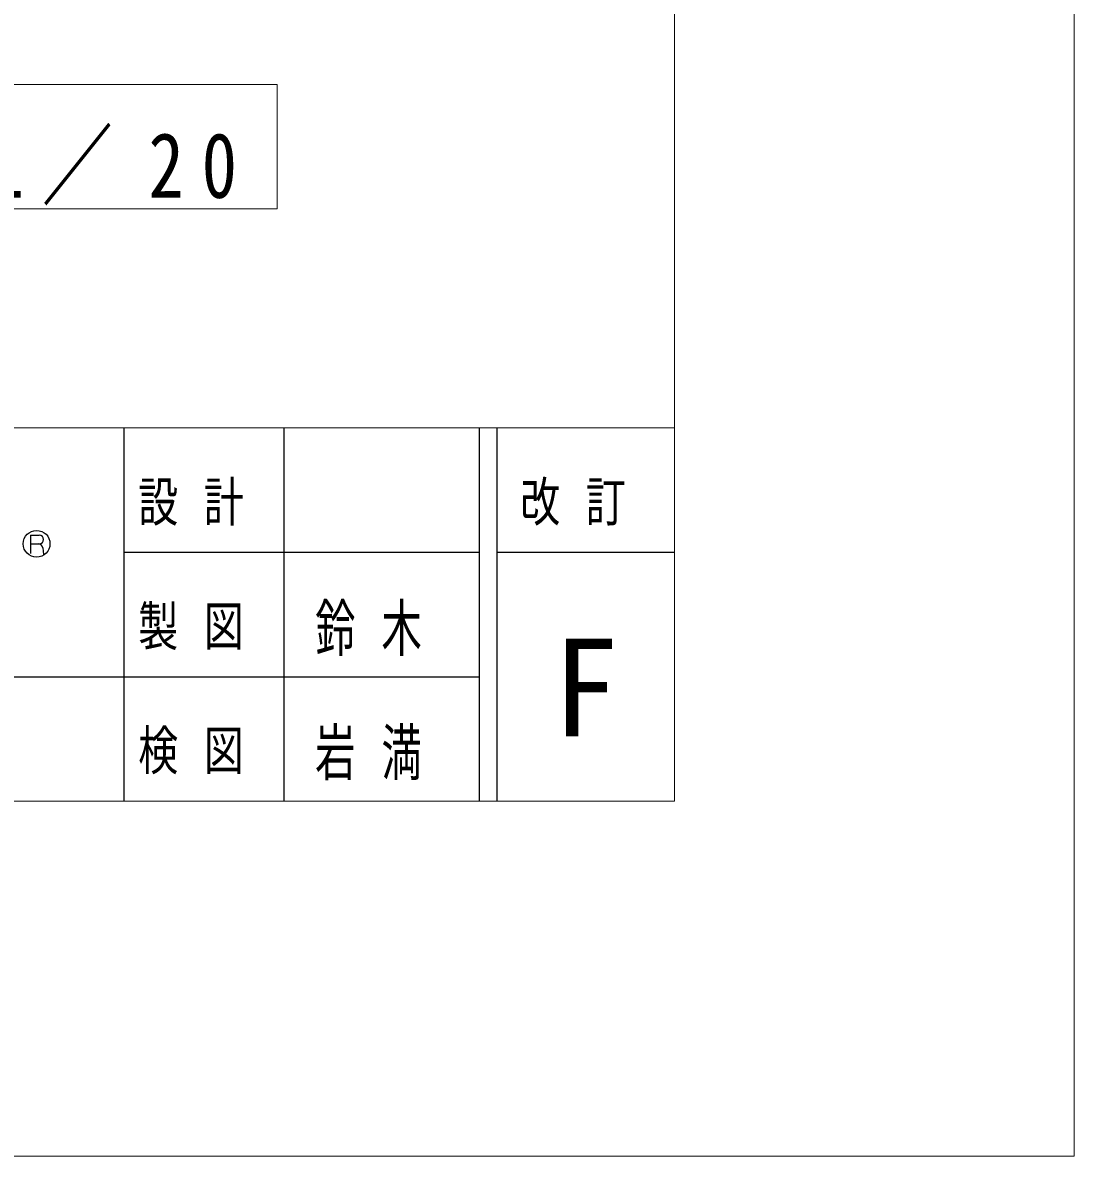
# Model space of a CAD drawing. Units: millimetres on the paper. Extents: x 6 to 426, y -5 to 292.
# Drawn here: x 366.3 to 425.5, y -5 to 58.8 of the extents above; entities that cross this region are included whole.
import ezdxf
from ezdxf.enums import TextEntityAlignment as Align

# ---------------------------------------------------------------- set-up
doc = ezdxf.new("R2010")
doc.units = ezdxf.units.MM
for name, color, linetype, lineweight in [('0_2', 7, 'Continuous', 13), ('2D', 7, 'Continuous', 13), ('FMT', 57, 'Continuous', 13), ('TEXT', 2, 'Continuous', 25)]:
    doc.layers.add(name, color=color, linetype=linetype, lineweight=lineweight)
doc.layers.add('FMT-TXT', color=2, linetype='Continuous')
doc.styles.add('ＭＳ ゴシック', font='')
doc.styles.get('ＭＳ ゴシック').set_extended_font_data('MS Gothic')

msp = doc.modelspace()

# ---------------------------------------------------------------- linework, layer by layer
at = {"layer": '0_2'}
for p, q in [((380.625, 55.343), (312.154, 55.343)), ((380.625, 48.343), (380.625, 55.343)), ((312.154, 48.343), (380.625, 48.343))]:
    msp.add_line(p, q, dxfattribs=at)
at = {"layer": '0_2', "color": 57}
msp.add_line((28, 36), (403, 36), dxfattribs=at)
at = {"layer": '0_2', "color": 4, "lineweight": 25}
for p, q in [((372, 36), (372, 15)), ((392, 36), (392, 15)), ((393, 36), (393, 15)), ((372, 29), (392, 29)), ((307, 22), (392, 22))]:
    msp.add_line(p, q, dxfattribs=at)
at = {"layer": '0_2', "color": 20, "lineweight": 25}
for p, q in [((381, 36), (381, 15)), ((393, 29), (403, 29))]:
    msp.add_line(p, q, dxfattribs=at)
at = {"layer": '0_2', "color": 2, "lineweight": 25}
for p, q in [((366.738, 29.967), (366.738, 28.941)), ((366.738, 29.967), (367.24, 29.967)), ((366.738, 29.478), (367.24, 29.478)), ((367.434, 29.258), (367.48, 28.887))]:
    msp.add_line(p, q, dxfattribs=at)
at = {"layer": '0_2', "color": 57}
msp.add_lwpolyline([(28, 15), (28, 272), (403, 272), (403, 15)], close=True, dxfattribs=at)
at = {"layer": '0_2', "color": 2, "lineweight": 25}
msp.add_circle((367.088, 29.48), 0.754, dxfattribs=at)
for centre, radius, start in [((367.186, 29.228), 0.25, 7.06977), ((367.24, 29.722), 0.245, 270)]:
    msp.add_arc(centre, radius, start, 90, dxfattribs=at)
at = {"layer": '2D'}
for p, q in [((425.5, -5), (425.5, 292)), ((425.5, -5), (5.5, -5)), ((5.5, -5), (425.5, -5)), ((425.5, -5), (5.5, -5))]:
    msp.add_line(p, q, dxfattribs=at)
at = {"layer": 'FMT'}
msp.add_lwpolyline([(28, 15), (28, 272), (403, 272), (403, 15)], close=True, dxfattribs=at)

# ---------------------------------------------------------------- texts
at = {"layer": '0_2', "color": 2, "char_height": 2.199, "attachment_point": 8, "style": 'ＭＳ ゴシック'}
for s, insert in [('\\T1.64;\\W0.75;設計', (376.5, 30.5)), ('\\T1.64;\\W0.75;改訂', (398, 30.5)), ('\\T1.64;\\W0.75;製図', (376.5, 23.5)), ('\\T1.64;\\W0.75;検図', (376.5, 16.5))]:
    msp.add_mtext(s, dxfattribs=dict(at, insert=insert))
at = {"layer": 'FMT-TXT', "style": 'ＭＳ ゴシック'}
msp.add_text('F', height=5.499, dxfattribs=at).set_placement((398, 17), align=Align.BOTTOM_CENTER)
at = {"layer": 'FMT-TXT', "char_height": 2.566, "attachment_point": 8, "style": 'ＭＳ ゴシック'}
for s, insert in [('\\T1.64;\\W0.65;鈴木', (386.5, 23.167)), ('\\T1.64;\\W0.65;岩満', (386.5, 16.167))]:
    msp.add_mtext(s, dxfattribs=dict(at, insert=insert))
at = {"layer": 'TEXT', "insert": (346.39, 48.51), "char_height": 3.666, "attachment_point": 8, "style": 'ＭＳ ゴシック'}
msp.add_mtext('\\T1.5;\\W0.8;基礎断面標準図\\~S=1／20', dxfattribs=at)

doc.saveas('drawing.dxf')
